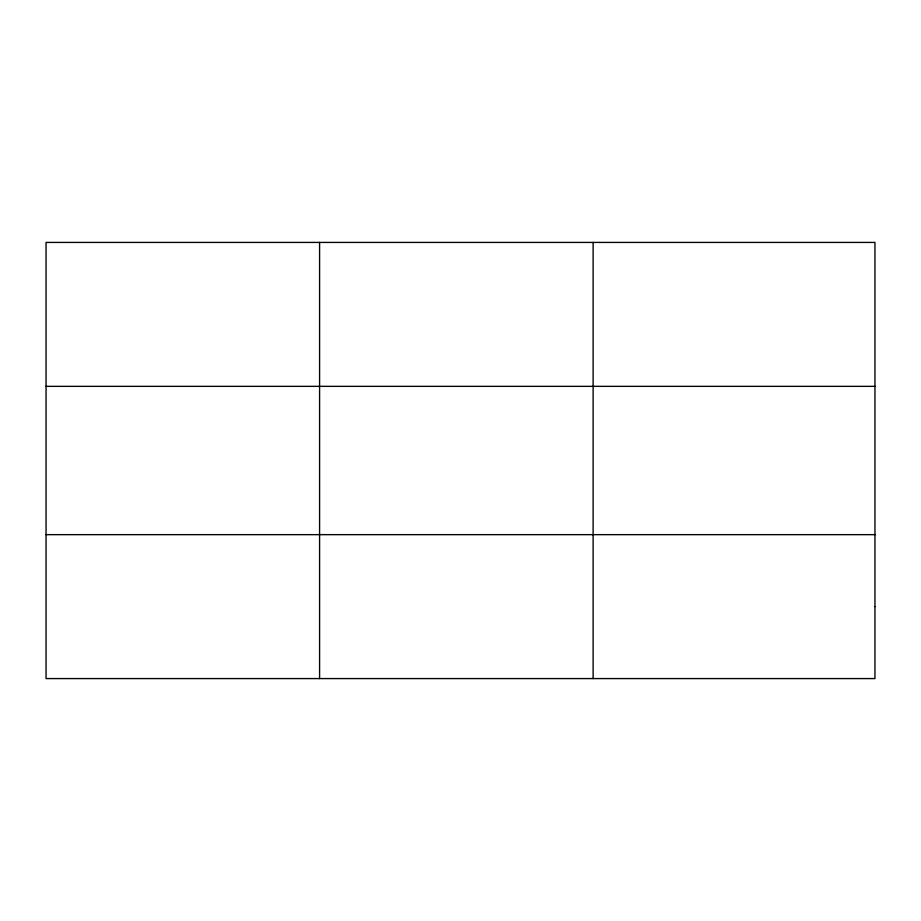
<?xml version="1.0" encoding="UTF-8"?>
<svg xmlns="http://www.w3.org/2000/svg" width="921" height="921" viewBox="0 0 921 921"><rect width="100%" height="100%" fill="white"/><g stroke="black" fill="none" stroke-linecap="round" stroke-linejoin="round"><path stroke-width="1.38" d="M319.587 678.581L319.587 242.419M593.124 678.581L593.124 242.419M46.05 386.348L874.95 386.348M46.05 534.652L874.95 534.652M874.95 606.617L874.95 678.581L46.05 678.581L46.05 242.419L874.95 242.419L874.95 606.617"/></g></svg>
